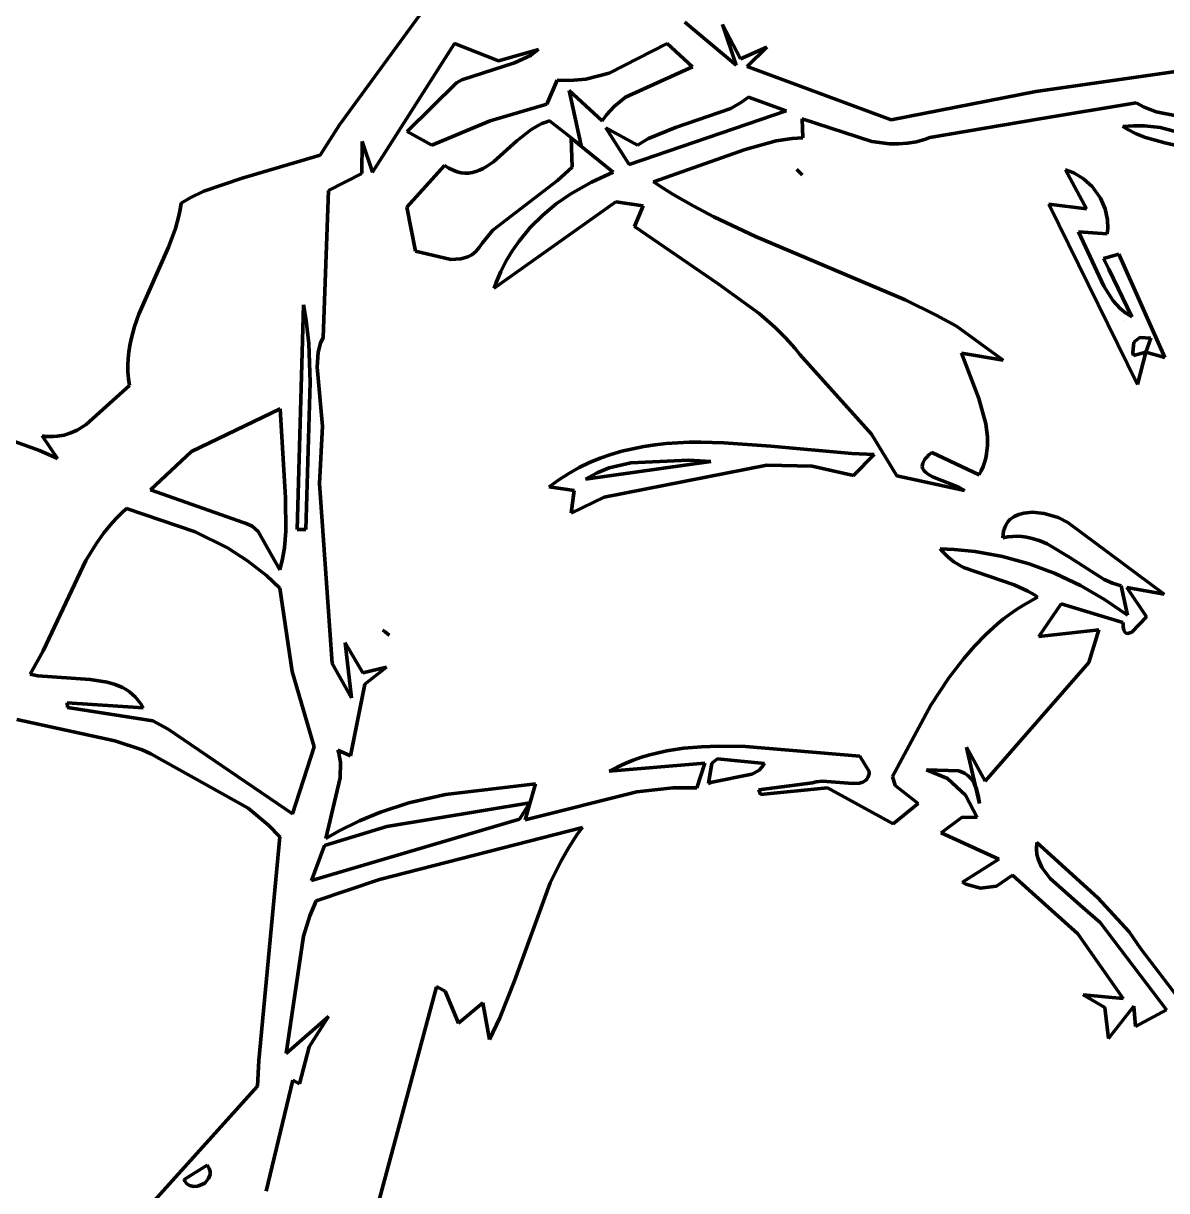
# Model space of a CAD drawing. Header units: millimetres. Extents: x 0 to 12.5, y 0 to 16.2.
# Drawn here: x 7.938 to 9.246, y 8.299 to 9.636 of the extents above; entities that cross this region are included whole.
import ezdxf

# ---------------------------------------------------------------- set-up
doc = ezdxf.new("R2010")
doc.units = ezdxf.units.MM
doc.layers.add('color#010101ff', color=7, linetype='CONTINUOUS', lineweight=100)
doc.layers.add('color#ffffffff', color=7, linetype='CONTINUOUS', lineweight=100)

msp = doc.modelspace()

# ---------------------------------------------------------------- linework, layer by layer
at = {"layer": 'color#010101ff'}
for p, q in [((8.2997, 9.5197), (8.4171, 9.681)), ((8.6949, 9.6372), (8.7537, 9.5882)), ((8.7537, 9.5882), (8.738, 9.6346)), ((8.738, 9.6346), (8.7585, 9.5953)), ((8.4312, 9.6128), (8.3375, 9.4654)), ((8.4816, 9.593), (8.4312, 9.6128)), ((8.6745, 9.6127), (8.6084, 9.5787)), ((8.7036, 9.586), (8.6745, 9.6127)), ((8.5274, 9.606), (8.4816, 9.593)), ((8.4999, 9.5905), (8.5188, 9.5995)), ((8.5188, 9.5995), (8.5274, 9.606)), ((8.7585, 9.5953), (8.7889, 9.6085)), ((8.7889, 9.6085), (8.7664, 9.5864)), ((8.4395, 9.5711), (8.4999, 9.5905)), ((8.6269, 9.5512), (8.7036, 9.586)), ((8.7664, 9.5864), (8.9311, 9.5254)), ((9.0966, 9.5577), (9.2996, 9.5869)), ((8.4334, 9.5676), (8.4395, 9.5711)), ((8.5817, 9.5719), (8.5631, 9.5703)), ((8.6084, 9.5787), (8.5817, 9.5719)), ((8.3769, 9.5119), (8.4334, 9.5676)), ((8.5488, 9.5709), (8.5369, 9.5432)), ((8.5631, 9.5703), (8.5488, 9.5709)), ((8.5762, 9.4962), (8.5625, 9.5589)), ((8.5625, 9.5589), (8.6001, 9.5241)), ((8.9311, 9.5254), (9.0966, 9.5577)), ((8.6139, 9.5406), (8.6269, 9.5512)), ((8.7599, 9.5457), (8.7475, 9.5385)), ((8.7678, 9.5515), (8.7599, 9.5457)), ((8.811, 9.5357), (8.7678, 9.5515)), ((9.2115, 9.5448), (9.1011, 9.5264)), ((9.2205, 9.54), (9.2115, 9.5448)), ((8.5369, 9.5432), (8.4719, 9.5244)), ((8.6001, 9.5241), (8.6053, 9.5312)), ((8.6053, 9.5312), (8.6139, 9.5406)), ((8.6311, 9.4743), (8.811, 9.5357)), ((8.7475, 9.5385), (8.6842, 9.5166)), ((9.2346, 9.5344), (9.2205, 9.54)), ((9.299, 9.522), (9.2346, 9.5344)), ((8.2773, 9.4848), (8.2997, 9.5197)), ((8.4719, 9.5244), (8.4054, 9.4963)), ((8.5186, 9.514), (8.5269, 9.5191)), ((8.5269, 9.5191), (8.5312, 9.5212)), ((8.5312, 9.5212), (8.5356, 9.5228)), ((8.5356, 9.5228), (8.5401, 9.5241)), ((8.5401, 9.5241), (8.5762, 9.4962)), ((8.9088, 9.5005), (8.8291, 9.5265)), ((8.8291, 9.5265), (8.83, 9.5049)), ((9.1011, 9.5264), (8.9753, 9.5051)), ((9.1962, 9.5177), (9.2086, 9.5187)), ((9.2011, 9.5147), (9.1962, 9.5177)), ((9.2086, 9.5187), (9.2209, 9.5186)), ((9.2209, 9.5186), (9.239, 9.5168)), ((8.4054, 9.4963), (8.3769, 9.5119)), ((8.5027, 9.5012), (8.5186, 9.514)), ((8.6129, 9.4653), (8.5646, 9.5046)), ((8.5646, 9.5046), (8.566, 9.4714)), ((8.6408, 9.4965), (8.6043, 9.5163)), ((8.6043, 9.5163), (8.6311, 9.4743)), ((8.6842, 9.5166), (8.6532, 9.504)), ((8.83, 9.5049), (8.8176, 9.5041)), ((8.9753, 9.5051), (8.9702, 9.5032)), ((9.2114, 9.5095), (9.2011, 9.5147)), ((9.2221, 9.5053), (9.2114, 9.5095)), ((9.2445, 9.4991), (9.2221, 9.5053)), ((9.239, 9.5168), (9.3158, 9.4964)), ((8.3254, 9.5007), (8.3252, 9.4638)), ((8.3375, 9.4654), (8.3254, 9.5007)), ((8.4757, 9.4775), (8.5027, 9.5012)), ((8.6532, 9.504), (8.6408, 9.4965)), ((8.764, 9.4915), (8.6591, 9.4544)), ((8.7994, 9.5013), (8.764, 9.4915)), ((8.8176, 9.5041), (8.7994, 9.5013)), ((8.9293, 9.4979), (8.9088, 9.5005)), ((8.9396, 9.4978), (8.9293, 9.4979)), ((8.9498, 9.4986), (8.9396, 9.4978)), ((8.9601, 9.5003), (8.9498, 9.4986)), ((8.9702, 9.5032), (8.9601, 9.5003)), ((9.3071, 9.4848), (9.2445, 9.4991)), ((8.188, 9.4587), (8.2773, 9.4848)), ((8.4679, 9.472), (8.4757, 9.4775)), ((8.3766, 9.4255), (8.4198, 9.4732)), ((8.4198, 9.4732), (8.4247, 9.47)), ((8.4247, 9.47), (8.4295, 9.4676)), ((8.4295, 9.4676), (8.4341, 9.4659)), ((8.4341, 9.4659), (8.4387, 9.4649)), ((8.4387, 9.4649), (8.4431, 9.4644)), ((8.4431, 9.4644), (8.4474, 9.4645)), ((8.4474, 9.4645), (8.4517, 9.4652)), ((8.4517, 9.4652), (8.4558, 9.4663)), ((8.4558, 9.4663), (8.4599, 9.4678)), ((8.4599, 9.4678), (8.4639, 9.4698)), ((8.4639, 9.4698), (8.4679, 9.472)), ((8.566, 9.4714), (8.549, 9.4558)), ((8.5879, 9.4542), (8.6129, 9.4653)), ((8.8231, 9.4685), (8.8292, 9.4623)), ((8.8292, 9.4623), (8.8231, 9.4685)), ((9.1308, 9.468), (9.1401, 9.4646)), ((9.1548, 9.4235), (9.1308, 9.468)), ((9.1401, 9.4646), (9.1514, 9.4579)), ((8.1441, 9.4439), (8.188, 9.4587)), ((8.3252, 9.4638), (8.2871, 9.4443)), ((8.549, 9.4558), (8.4752, 9.399)), ((8.5643, 9.4408), (8.5879, 9.4542)), ((8.6591, 9.4544), (8.6702, 9.4471)), ((9.1514, 9.4579), (9.1611, 9.4491)), ((8.1285, 9.4361), (8.1441, 9.4439)), ((8.2871, 9.4443), (8.281, 9.2763)), ((8.5477, 9.4292), (8.5643, 9.4408)), ((8.6702, 9.4471), (8.6815, 9.44)), ((8.6815, 9.44), (8.7045, 9.4268)), ((9.1611, 9.4491), (9.1707, 9.4356)), ((8.1173, 9.4226), (8.1184, 9.43)), ((8.1184, 9.43), (8.1285, 9.4361)), ((8.3866, 9.375), (8.3766, 9.4255)), ((8.6159, 9.4314), (8.4766, 9.3326)), ((8.5322, 9.4162), (8.5477, 9.4292)), ((8.6471, 9.4269), (8.6159, 9.4314)), ((8.6373, 9.4034), (8.6471, 9.4269)), ((8.7045, 9.4268), (8.7279, 9.4144)), ((9.2131, 9.2222), (9.1114, 9.4287)), ((9.1114, 9.4287), (9.1548, 9.4235)), ((9.1707, 9.4356), (9.176, 9.4235)), ((8.1118, 9.4009), (8.1158, 9.4153)), ((8.1158, 9.4153), (8.1173, 9.4226)), ((8.518, 9.4021), (8.5322, 9.4162)), ((8.7279, 9.4144), (8.7759, 9.3919)), ((9.176, 9.4235), (9.1788, 9.4108)), ((9.1788, 9.4108), (9.179, 9.4011)), ((8.104, 9.3797), (8.1118, 9.4009)), ((8.4752, 9.399), (8.4631, 9.3847)), ((8.5052, 9.3866), (8.518, 9.4021)), ((8.7329, 9.3377), (8.6373, 9.4034)), ((9.179, 9.4011), (9.1783, 9.3947)), ((8.4631, 9.3847), (8.4614, 9.3817)), ((8.4975, 9.3756), (8.5052, 9.3866)), ((8.7759, 9.3919), (8.9471, 9.3194)), ((9.1783, 9.3947), (9.1457, 9.3971)), ((9.1457, 9.3971), (9.1746, 9.3348)), ((8.0698, 9.303), (8.104, 9.3797)), ((8.4269, 9.3655), (8.3866, 9.375)), ((8.4512, 9.371), (8.4463, 9.3685)), ((8.4556, 9.3745), (8.4512, 9.371)), ((8.4596, 9.3791), (8.4556, 9.3745)), ((8.4614, 9.3817), (8.4596, 9.3791)), ((8.4905, 9.364), (8.4975, 9.3756)), ((9.1742, 9.3667), (9.1916, 9.3717)), ((9.1916, 9.3717), (9.2445, 9.2531)), ((8.4383, 9.3662), (8.4269, 9.3655)), ((8.4463, 9.3685), (8.4383, 9.3662)), ((8.4843, 9.3519), (8.4905, 9.364)), ((9.1801, 9.3544), (9.1742, 9.3667)), ((8.4789, 9.3392), (8.4843, 9.3519)), ((9.2067, 9.2998), (9.1801, 9.3544)), ((8.4766, 9.3326), (8.4789, 9.3392)), ((8.7798, 9.3038), (8.7329, 9.3377)), ((9.1746, 9.3348), (9.1853, 9.318)), ((8.9471, 9.3194), (8.9827, 9.3018)), ((9.1853, 9.318), (9.1933, 9.3093)), ((8.2582, 9.3135), (8.2512, 9.0563)), ((8.2613, 9.2958), (8.2582, 9.3135)), ((8.7984, 9.2876), (8.7798, 9.3038)), ((9.1933, 9.3093), (9.1996, 9.3042)), ((9.1996, 9.3042), (9.2067, 9.2998)), ((8.0648, 9.2887), (8.0698, 9.303)), ((8.2643, 9.2693), (8.2613, 9.2958)), ((8.9827, 9.3018), (9.006, 9.289)), ((9.1985, 9.2958), (9.1985, 9.2958)), ((8.0609, 9.2743), (8.0648, 9.2887)), ((8.8101, 9.2759), (8.7984, 9.2876)), ((9.006, 9.289), (9.0592, 9.2503)), ((8.0583, 9.2595), (8.0594, 9.2669)), ((8.0594, 9.2669), (8.0609, 9.2743)), ((8.2661, 9.225), (8.2643, 9.2693)), ((8.278, 9.2696), (8.2752, 9.2594)), ((8.281, 9.2763), (8.278, 9.2696)), ((8.8211, 9.2634), (8.8101, 9.2759)), ((9.2088, 9.2708), (9.2078, 9.2589)), ((9.2157, 9.2763), (9.2088, 9.2708)), ((9.2283, 9.2753), (9.2157, 9.2763)), ((9.2225, 9.2592), (9.2283, 9.2753)), ((8.0572, 9.2444), (8.0575, 9.252)), ((8.0575, 9.252), (8.0583, 9.2595)), ((8.2752, 9.2594), (8.2739, 9.2421)), ((8.8264, 9.2568), (8.8211, 9.2634)), ((8.9087, 9.1655), (8.8264, 9.2568)), ((9.0592, 9.2503), (9.0114, 9.2582)), ((9.0114, 9.2582), (9.0314, 9.2063)), ((9.2078, 9.2589), (9.2084, 9.2554)), ((9.2084, 9.2554), (9.2225, 9.2592)), ((9.2225, 9.2592), (9.2131, 9.2222)), ((9.2445, 9.2531), (9.2225, 9.2592)), ((8.0573, 9.2367), (8.0572, 9.2444)), ((8.2739, 9.2421), (8.2801, 9.1747)), ((8.0579, 9.229), (8.0573, 9.2367)), ((8.059, 9.221), (8.0579, 9.229)), ((8.2609, 9.0562), (8.2661, 9.225)), ((8.0096, 9.1765), (8.059, 9.221)), ((9.0314, 9.2063), (9.0396, 9.1771)), ((8.2315, 9.1946), (8.1302, 9.1457)), ((8.2377, 9.0925), (8.2315, 9.1946)), ((7.992, 9.1669), (7.9992, 9.1702)), ((7.9992, 9.1702), (8.0096, 9.1765)), ((8.2801, 9.1747), (8.2765, 9.109)), ((9.0396, 9.1771), (9.0414, 9.1624)), ((7.9276, 9.1569), (7.956, 9.1469)), ((7.9768, 9.1377), (7.9591, 9.1635)), ((7.9591, 9.1635), (7.9636, 9.1629)), ((7.9636, 9.1629), (7.968, 9.1626)), ((7.968, 9.1626), (7.9722, 9.1627)), ((7.9722, 9.1627), (7.9764, 9.163)), ((7.9764, 9.163), (7.9844, 9.1644)), ((7.9844, 9.1644), (7.992, 9.1669)), ((8.9374, 9.1178), (8.9087, 9.1655)), ((9.0414, 9.1624), (9.0414, 9.1526)), ((7.956, 9.1469), (7.9768, 9.1377)), ((8.1302, 9.1457), (8.0833, 9.1019)), ((8.6102, 9.1422), (8.6227, 9.1458)), ((8.6227, 9.1458), (8.6352, 9.1488)), ((8.6352, 9.1488), (8.6479, 9.1513)), ((8.6479, 9.1513), (8.6608, 9.1532)), ((8.6608, 9.1532), (8.6737, 9.1546)), ((8.6737, 9.1546), (8.6868, 9.1556)), ((8.6868, 9.1556), (8.6999, 9.1562)), ((8.6999, 9.1562), (8.7131, 9.1563)), ((8.7131, 9.1563), (8.7397, 9.1557)), ((8.7397, 9.1557), (8.7932, 9.1519)), ((8.7932, 9.1519), (8.886, 9.1434)), ((8.886, 9.1434), (8.9118, 9.1422)), ((8.9775, 9.1445), (8.9743, 9.1418)), ((9.0317, 9.1187), (8.9775, 9.1445)), ((9.0414, 9.1526), (9.0403, 9.1428)), ((8.5739, 9.1271), (8.5859, 9.1329)), ((8.581, 9.114), (8.7247, 9.1341)), ((8.5859, 9.1329), (8.598, 9.1379)), ((8.598, 9.1379), (8.6102, 9.1422)), ((8.6329, 9.1328), (8.6084, 9.1268)), ((8.6996, 9.1356), (8.6329, 9.1328)), ((8.7247, 9.1341), (8.6996, 9.1356)), ((8.9118, 9.1422), (8.8881, 9.1183)), ((8.9668, 9.1303), (8.9667, 9.1284)), ((8.9673, 9.1323), (8.9668, 9.1303)), ((8.9683, 9.1345), (8.9673, 9.1323)), ((8.9698, 9.1367), (8.9683, 9.1345)), ((8.9718, 9.1392), (8.9698, 9.1367)), ((8.9743, 9.1418), (8.9718, 9.1392)), ((9.0379, 9.1331), (9.0362, 9.1283)), ((9.0393, 9.138), (9.0379, 9.1331)), ((9.0403, 9.1428), (9.0393, 9.138)), ((8.5507, 9.1133), (8.5622, 9.1206)), ((8.5622, 9.1206), (8.5739, 9.1271)), ((8.5944, 9.1212), (8.581, 9.114)), ((8.6084, 9.1268), (8.5944, 9.1212)), ((8.7887, 9.1298), (8.6025, 9.0932)), ((8.8407, 9.1288), (8.7887, 9.1298)), ((8.8881, 9.1183), (8.8407, 9.1288)), ((9.0152, 9.1009), (8.9374, 9.1178)), ((8.9667, 9.1284), (8.9671, 9.1266)), ((8.9671, 9.1266), (8.9678, 9.1249)), ((8.9678, 9.1249), (8.9688, 9.1234)), ((8.9688, 9.1234), (8.9702, 9.1219)), ((8.9702, 9.1219), (8.9737, 9.1191)), ((8.9737, 9.1191), (8.9782, 9.1167)), ((8.9782, 9.1167), (9.0085, 9.1047)), ((9.0341, 9.1235), (9.0317, 9.1187)), ((9.0362, 9.1283), (9.0341, 9.1235)), ((8.2765, 9.109), (8.291, 8.9028)), ((8.5394, 9.1051), (8.5507, 9.1133)), ((8.5682, 9.101), (8.5394, 9.1051)), ((9.0085, 9.1047), (9.0152, 9.1009)), ((8.0833, 9.1019), (8.1904, 9.0638)), ((8.2383, 9.0544), (8.2377, 9.0925)), ((8.5649, 9.075), (8.5682, 9.101)), ((8.6025, 9.0932), (8.5649, 9.075)), ((8.0557, 9.0803), (8.05, 9.0751)), ((8.1342, 9.0538), (8.0557, 9.0803)), ((8.0393, 9.064), (8.0297, 9.0523)), ((8.0445, 9.0696), (8.0393, 9.064)), ((8.05, 9.0751), (8.0445, 9.0696)), ((8.1904, 9.0638), (8.1929, 9.0631)), ((8.1929, 9.0631), (8.1995, 9.06)), ((9.0619, 9.0605), (9.0634, 9.0631)), ((9.0634, 9.0631), (9.0651, 9.0655)), ((9.0651, 9.0655), (9.0671, 9.0676)), ((9.0671, 9.0676), (9.0693, 9.0694)), ((9.0693, 9.0694), (9.0718, 9.071)), ((9.0718, 9.071), (9.0771, 9.0735)), ((9.0771, 9.0735), (9.083, 9.0751)), ((9.083, 9.0751), (9.0927, 9.076)), ((9.0927, 9.076), (9.1062, 9.0747)), ((9.1062, 9.0747), (9.1223, 9.0699)), ((9.1223, 9.0699), (9.1332, 9.0643)), ((9.1332, 9.0643), (9.2434, 8.9824)), ((8.0297, 9.0523), (8.021, 9.04)), ((8.1712, 9.0353), (8.1342, 9.0538)), ((8.1995, 9.06), (8.2066, 9.0541)), ((8.2066, 9.0541), (8.2311, 9.01)), ((8.2365, 9.0354), (8.2383, 9.0544)), ((8.2512, 9.0563), (8.2609, 9.0562)), ((9.0589, 9.0469), (9.0591, 9.0508)), ((9.0591, 9.0508), (9.0597, 9.0543)), ((9.0597, 9.0543), (9.0607, 9.0575)), ((9.0607, 9.0575), (9.0619, 9.0605)), ((8.021, 9.04), (8.0092, 9.0207)), ((9.0646, 9.0479), (9.0589, 9.0469)), ((9.0702, 9.0484), (9.0646, 9.0479)), ((9.0756, 9.0485), (9.0702, 9.0484)), ((9.0808, 9.0482), (9.0756, 9.0485)), ((9.0859, 9.0475), (9.0808, 9.0482)), ((9.0908, 9.0465), (9.0859, 9.0475)), ((9.1004, 9.0437), (9.0908, 9.0465)), ((9.1096, 9.0398), (9.1004, 9.0437)), ((9.1356, 9.0241), (9.1096, 9.0398)), ((8.1944, 9.0205), (8.1712, 9.0353)), ((8.2343, 9.0227), (8.2365, 9.0354)), ((8.9901, 9.0307), (8.9873, 9.0342)), ((8.9873, 9.0342), (9.0033, 9.0335)), ((8.9962, 9.0245), (8.9901, 9.0307)), ((9.0029, 9.0193), (8.9962, 9.0245)), ((9.0033, 9.0335), (9.0271, 9.0311)), ((9.0271, 9.0311), (9.0584, 9.0253)), ((9.0584, 9.0253), (9.0891, 9.0168)), ((9.1749, 8.9991), (9.1356, 9.0241)), ((8.0092, 9.0207), (7.9602, 8.9173)), ((8.2161, 9.0035), (8.1944, 9.0205)), ((8.2311, 9.01), (8.2343, 9.0227)), ((9.0138, 9.0129), (9.0029, 9.0193)), ((9.0717, 8.993), (9.0138, 9.0129)), ((9.0891, 9.0168), (9.1189, 9.0058)), ((8.2312, 8.9891), (8.2161, 9.0035)), ((9.1189, 9.0058), (9.1477, 8.9922)), ((9.1844, 8.995), (9.1749, 8.9991)), ((8.2454, 8.8938), (8.2312, 8.9891)), ((9.0876, 8.9858), (9.0717, 8.993)), ((9.0951, 8.9813), (9.0876, 8.9858)), ((9.1477, 8.9922), (9.1754, 8.9762)), ((9.1944, 8.9917), (9.1844, 8.995)), ((9.2017, 8.958), (9.1944, 8.9917)), ((9.2434, 8.9824), (9.2007, 8.9899)), ((9.2007, 8.9899), (9.2233, 8.9563)), ((9.0747, 8.9647), (9.0824, 8.9697)), ((9.0824, 8.9697), (9.0904, 8.9744)), ((9.0904, 8.9744), (9.0987, 8.9788)), ((9.0987, 8.9788), (9.0951, 8.9813)), ((9.1256, 8.9713), (9.1002, 8.9337)), ((9.1964, 8.9496), (9.1256, 8.9713)), ((9.1754, 8.9762), (9.2017, 8.958)), ((9.0598, 8.9539), (9.0671, 8.9594)), ((9.0671, 8.9594), (9.0747, 8.9647)), ((9.2233, 8.9563), (9.2064, 8.9389)), ((9.0391, 8.9357), (9.0527, 8.9481)), ((9.0527, 8.9481), (9.0598, 8.9539)), ((9.1965, 8.947), (9.1964, 8.9496)), ((9.1967, 8.9447), (9.1965, 8.947)), ((9.1971, 8.9428), (9.1967, 8.9447)), ((9.1975, 8.9412), (9.1971, 8.9428)), ((8.3493, 8.9411), (8.3564, 8.9354)), ((8.352, 8.939), (8.3493, 8.9411)), ((8.3564, 8.9354), (8.352, 8.939)), ((9.0263, 8.9225), (9.0391, 8.9357)), ((9.1002, 8.9337), (9.1688, 8.9413)), ((9.1688, 8.9413), (9.1573, 8.9038)), ((9.1987, 8.9388), (9.1975, 8.9412)), ((9.2002, 8.9375), (9.1987, 8.9388)), ((9.2021, 8.9372), (9.2002, 8.9375)), ((9.2064, 8.9389), (9.2021, 8.9372)), ((7.9602, 8.9173), (7.9453, 8.8908)), ((8.3132, 8.8636), (8.3062, 8.9266)), ((8.3062, 8.9266), (8.3263, 8.892)), ((9.0141, 8.9085), (9.0263, 8.9225)), ((8.291, 8.9028), (8.3132, 8.8636)), ((8.9972, 8.8863), (9.0141, 8.9085)), ((9.1573, 8.9038), (9.0387, 8.7682)), ((7.9453, 8.8908), (7.9543, 8.8889)), ((8.2707, 8.8074), (8.2454, 8.8938)), ((8.3263, 8.892), (8.3535, 8.8988)), ((8.3535, 8.8988), (8.3287, 8.879)), ((7.9543, 8.8889), (8.0143, 8.8846)), ((8.0143, 8.8846), (8.0337, 8.8815)), ((8.0337, 8.8815), (8.0428, 8.8788)), ((8.0428, 8.8788), (8.0513, 8.8752)), ((8.3287, 8.879), (8.312, 8.7971)), ((8.9766, 8.855), (8.9972, 8.8863)), ((8.0513, 8.8752), (8.0553, 8.8729)), ((8.0553, 8.8729), (8.0591, 8.8704)), ((8.0591, 8.8704), (8.0627, 8.8675)), ((8.0627, 8.8675), (8.0661, 8.8643)), ((8.0661, 8.8643), (8.0692, 8.8606)), ((8.0748, 8.8522), (7.988, 8.8578)), ((7.988, 8.8578), (7.9881, 8.8525)), ((7.9881, 8.8525), (8.0857, 8.837)), ((8.0692, 8.8606), (8.0721, 8.8566)), ((8.0721, 8.8566), (8.0748, 8.8522)), ((8.9327, 8.7734), (8.9766, 8.855)), ((8.0423, 8.8144), (7.9301, 8.8388)), ((8.0857, 8.837), (8.1033, 8.8276)), ((8.1033, 8.8276), (8.2457, 8.7307)), ((8.0735, 8.8041), (8.0423, 8.8144)), ((8.0836, 8.7995), (8.0735, 8.8041)), ((8.1951, 8.7373), (8.0836, 8.7995)), ((8.2457, 8.7307), (8.2707, 8.8074)), ((8.312, 8.7971), (8.2978, 8.8035)), ((8.2978, 8.8035), (8.2989, 8.8)), ((8.2989, 8.8), (8.3007, 8.7894)), ((8.6453, 8.7954), (8.6549, 8.7982)), ((8.6549, 8.7982), (8.6645, 8.8007)), ((8.6645, 8.8007), (8.6742, 8.8027)), ((8.6742, 8.8027), (8.684, 8.8044)), ((8.684, 8.8044), (8.6939, 8.8058)), ((8.6939, 8.8058), (8.7138, 8.8076)), ((8.7138, 8.8076), (8.7339, 8.8083)), ((8.7339, 8.8083), (8.7643, 8.8077)), ((8.7643, 8.8077), (8.8952, 8.7967)), ((8.8952, 8.7967), (8.9058, 8.7791)), ((9.0387, 8.7682), (9.0174, 8.8072)), ((9.0174, 8.8072), (9.0186, 8.8017)), ((9.0186, 8.8017), (9.0321, 8.7427)), ((8.3007, 8.7894), (8.3002, 8.772)), ((8.7179, 8.7886), (8.6082, 8.7796)), ((8.6082, 8.7796), (8.6173, 8.7843)), ((8.6173, 8.7843), (8.6265, 8.7884)), ((8.6265, 8.7884), (8.6359, 8.7921)), ((8.6359, 8.7921), (8.6453, 8.7954)), ((8.7088, 8.7606), (8.7179, 8.7886)), ((8.7258, 8.7888), (8.7221, 8.7654)), ((8.7324, 8.7936), (8.7258, 8.7888)), ((8.7859, 8.7885), (8.7324, 8.7936)), ((8.7795, 8.7804), (8.7839, 8.7848)), ((8.7839, 8.7848), (8.7859, 8.7885)), ((8.3002, 8.772), (8.284, 8.7025)), ((8.7262, 8.7669), (8.7715, 8.7762)), ((8.7715, 8.7762), (8.7795, 8.7804)), ((8.9021, 8.7691), (8.9006, 8.768)), ((8.9034, 8.7705), (8.9021, 8.7691)), ((8.9045, 8.7722), (8.9034, 8.7705)), ((8.9052, 8.7742), (8.9045, 8.7722)), ((8.9057, 8.7765), (8.9052, 8.7742)), ((8.9058, 8.7791), (8.9057, 8.7765)), ((8.9357, 8.7631), (8.9327, 8.7734)), ((9.0085, 8.7798), (8.9716, 8.7812)), ((8.9716, 8.7812), (8.9954, 8.771)), ((8.9954, 8.771), (9.0162, 8.7521)), ((9.0152, 8.7771), (9.0085, 8.7798)), ((9.0193, 8.7743), (9.0152, 8.7771)), ((9.0229, 8.7705), (9.0193, 8.7743)), ((9.0245, 8.7682), (9.0229, 8.7705)), ((8.421, 8.7528), (8.524, 8.7651)), ((8.524, 8.7651), (8.512, 8.7239)), ((8.512, 8.7239), (8.6399, 8.7557)), ((8.6399, 8.7557), (8.6811, 8.7605)), ((8.6811, 8.7605), (8.7088, 8.7606)), ((8.7221, 8.7654), (8.7262, 8.7669)), ((8.8411, 8.766), (8.7797, 8.758)), ((8.7797, 8.758), (8.7815, 8.7528)), ((8.7815, 8.7528), (8.8583, 8.7603)), ((8.8452, 8.7673), (8.8411, 8.766)), ((8.8526, 8.768), (8.8452, 8.7673)), ((8.8873, 8.7653), (8.8526, 8.768)), ((8.8583, 8.7603), (8.9334, 8.7192)), ((8.8947, 8.7659), (8.8873, 8.7653)), ((8.8988, 8.7671), (8.8947, 8.7659)), ((8.9006, 8.768), (8.8988, 8.7671)), ((8.9619, 8.7426), (8.9357, 8.7631)), ((9.026, 8.7656), (9.0245, 8.7682)), ((9.0274, 8.7627), (9.026, 8.7656)), ((9.0286, 8.7594), (9.0274, 8.7627)), ((9.0297, 8.7558), (9.0286, 8.7594)), ((9.0307, 8.7518), (9.0297, 8.7558)), ((8.3465, 8.7326), (8.3791, 8.7431)), ((8.5173, 8.7432), (8.3538, 8.7163)), ((8.3791, 8.7431), (8.421, 8.7528)), ((8.5057, 8.7246), (8.5173, 8.7432)), ((8.9334, 8.7192), (8.9619, 8.7426)), ((9.0162, 8.7521), (9.0296, 8.7266)), ((9.0314, 8.7475), (9.0307, 8.7518)), ((9.0321, 8.7427), (9.0314, 8.7475)), ((8.2184, 8.7178), (8.1951, 8.7373)), ((8.3225, 8.7228), (8.3465, 8.7326)), ((8.2312, 8.7045), (8.2184, 8.7178)), ((8.2676, 8.6544), (8.5057, 8.7246)), ((8.3538, 8.7163), (8.2825, 8.6943)), ((8.2992, 8.7113), (8.3225, 8.7228)), ((9.0122, 8.7267), (8.9883, 8.7089)), ((9.0296, 8.7266), (9.0122, 8.7267)), ((8.2072, 8.4484), (8.2312, 8.7045)), ((8.284, 8.7025), (8.2992, 8.7113)), ((8.5778, 8.7151), (8.3453, 8.6553)), ((8.562, 8.6922), (8.5722, 8.7076)), ((8.5722, 8.7076), (8.5778, 8.7151)), ((8.9883, 8.7089), (9.0544, 8.6789)), ((8.2825, 8.6943), (8.2676, 8.6544)), ((8.5529, 8.6762), (8.562, 8.6922)), ((9.0973, 8.6907), (9.0977, 8.6977)), ((9.098, 8.6841), (9.0973, 8.6907)), ((9.0977, 8.6977), (9.1677, 8.6345)), ((8.5408, 8.6516), (8.5529, 8.6762)), ((9.0544, 8.6789), (9.0127, 8.6525)), ((9.0996, 8.6779), (9.098, 8.6841)), ((9.1035, 8.6694), (9.0996, 8.6779)), ((9.1132, 8.6566), (9.1035, 8.6694)), ((8.3453, 8.6553), (8.2729, 8.631)), ((8.4999, 8.5395), (8.5408, 8.6516)), ((9.0127, 8.6525), (9.0167, 8.6502)), ((9.0167, 8.6502), (9.0333, 8.6454)), ((9.0518, 8.648), (9.0698, 8.6603)), ((9.0698, 8.6603), (9.1447, 8.5934)), ((9.1504, 8.6234), (9.1132, 8.6566)), ((9.0333, 8.6454), (9.0518, 8.648)), ((8.2729, 8.631), (8.2656, 8.6139)), ((9.1703, 8.6062), (9.1504, 8.6234)), ((9.1677, 8.6345), (9.2035, 8.5957)), ((8.2656, 8.6139), (8.2582, 8.5906)), ((9.2464, 8.5064), (9.1703, 8.6062)), ((9.2035, 8.5957), (9.2168, 8.5761)), ((8.2582, 8.5906), (8.2385, 8.4564)), ((9.1447, 8.5934), (9.1965, 8.5191)), ((9.2168, 8.5761), (9.2873, 8.4834)), ((8.3389, 8.2656), (8.4107, 8.5325)), ((8.4107, 8.5325), (8.4127, 8.5319)), ((8.4127, 8.5319), (8.4207, 8.5276)), ((8.4832, 8.4969), (8.4999, 8.5395)), ((8.4207, 8.5276), (8.4358, 8.4908)), ((9.1965, 8.5191), (9.151, 8.5235)), ((9.151, 8.5235), (9.1757, 8.5088)), ((8.4358, 8.4908), (8.4637, 8.5142)), ((8.4637, 8.5142), (8.4714, 8.4721)), ((9.1757, 8.5088), (9.1799, 8.4736)), ((9.1799, 8.4736), (9.2087, 8.5104)), ((9.2087, 8.5104), (9.2109, 8.4873)), ((9.2109, 8.4873), (9.2464, 8.5064)), ((8.2385, 8.4564), (8.2868, 8.4986)), ((8.2868, 8.4986), (8.265, 8.4638)), ((8.4714, 8.4721), (8.4832, 8.4969)), ((8.265, 8.4638), (8.2539, 8.4215)), ((8.2056, 8.4188), (8.2072, 8.4484)), ((8.2463, 8.4258), (8.2156, 8.2987)), ((8.2539, 8.4215), (8.2463, 8.4258)), ((8.0873, 8.2876), (8.2056, 8.4188)), ((8.1482, 8.3282), (8.1216, 8.3118)), ((8.1504, 8.3247), (8.1482, 8.3282)), ((8.1498, 8.3131), (8.1514, 8.3178)), ((8.1514, 8.3212), (8.1504, 8.3247)), ((8.1514, 8.3178), (8.1514, 8.3212)), ((8.1216, 8.3118), (8.1225, 8.31)), ((8.1225, 8.31), (8.1249, 8.3071)), ((8.1249, 8.3071), (8.1277, 8.3051)), ((8.1277, 8.3051), (8.1325, 8.3038)), ((8.1325, 8.3038), (8.1375, 8.3042)), ((8.1375, 8.3042), (8.1453, 8.3079)), ((8.1453, 8.3079), (8.1498, 8.3131))]:
    msp.add_line(p, q, dxfattribs=at)
at = {"layer": 'color#ffffffff'}
for p, q in [((8.4171, 9.681), (8.2997, 9.5197)), ((8.7537, 9.5882), (8.6949, 9.6372)), ((8.7585, 9.5953), (8.738, 9.6346)), ((8.738, 9.6346), (8.7537, 9.5882)), ((8.3375, 9.4654), (8.4312, 9.6128)), ((8.4312, 9.6128), (8.4816, 9.593)), ((8.6084, 9.5787), (8.6745, 9.6127)), ((8.6745, 9.6127), (8.7036, 9.586)), ((8.4816, 9.593), (8.5274, 9.606)), ((8.5188, 9.5995), (8.4999, 9.5905)), ((8.5274, 9.606), (8.5188, 9.5995)), ((8.7889, 9.6085), (8.7585, 9.5953)), ((8.7664, 9.5864), (8.7889, 9.6085)), ((8.4999, 9.5905), (8.4395, 9.5711)), ((8.7036, 9.586), (8.6269, 9.5512)), ((8.9311, 9.5254), (8.7664, 9.5864)), ((9.2996, 9.5869), (9.0966, 9.5577)), ((8.4395, 9.5711), (8.4334, 9.5676)), ((8.5631, 9.5703), (8.5817, 9.5719)), ((8.5817, 9.5719), (8.6084, 9.5787)), ((8.4334, 9.5676), (8.3769, 9.5119)), ((8.5369, 9.5432), (8.5488, 9.5709)), ((8.5488, 9.5709), (8.5631, 9.5703)), ((8.6001, 9.5241), (8.5625, 9.5589)), ((8.5625, 9.5589), (8.5762, 9.4962)), ((9.0966, 9.5577), (8.9311, 9.5254)), ((8.6269, 9.5512), (8.6139, 9.5406)), ((8.7475, 9.5385), (8.7599, 9.5457)), ((8.7599, 9.5457), (8.7678, 9.5515)), ((8.7678, 9.5515), (8.811, 9.5357)), ((9.1011, 9.5264), (9.2115, 9.5448)), ((9.2115, 9.5448), (9.2205, 9.54)), ((8.4719, 9.5244), (8.5369, 9.5432)), ((8.6053, 9.5312), (8.6001, 9.5241)), ((8.6139, 9.5406), (8.6053, 9.5312)), ((8.811, 9.5357), (8.6311, 9.4743)), ((8.6842, 9.5166), (8.7475, 9.5385)), ((9.2205, 9.54), (9.2346, 9.5344)), ((9.2346, 9.5344), (9.299, 9.522)), ((8.2997, 9.5197), (8.2773, 9.4848)), ((8.4054, 9.4963), (8.4719, 9.5244)), ((8.5269, 9.5191), (8.5186, 9.514)), ((8.5312, 9.5212), (8.5269, 9.5191)), ((8.5356, 9.5228), (8.5312, 9.5212)), ((8.5401, 9.5241), (8.5356, 9.5228)), ((8.5762, 9.4962), (8.5401, 9.5241)), ((8.83, 9.5049), (8.8291, 9.5265)), ((8.8291, 9.5265), (8.9088, 9.5005)), ((8.9753, 9.5051), (9.1011, 9.5264)), ((9.2086, 9.5187), (9.1962, 9.5177)), ((9.1962, 9.5177), (9.2011, 9.5147)), ((9.2209, 9.5186), (9.2086, 9.5187)), ((9.239, 9.5168), (9.2209, 9.5186)), ((8.3769, 9.5119), (8.4054, 9.4963)), ((8.5186, 9.514), (8.5027, 9.5012)), ((8.566, 9.4714), (8.5646, 9.5046)), ((8.5646, 9.5046), (8.6129, 9.4653)), ((8.6311, 9.4743), (8.6043, 9.5163)), ((8.6043, 9.5163), (8.6408, 9.4965)), ((8.6532, 9.504), (8.6842, 9.5166)), ((8.8176, 9.5041), (8.83, 9.5049)), ((8.9702, 9.5032), (8.9753, 9.5051)), ((9.2011, 9.5147), (9.2114, 9.5095)), ((9.2114, 9.5095), (9.2221, 9.5053)), ((9.2221, 9.5053), (9.2445, 9.4991)), ((9.3158, 9.4964), (9.239, 9.5168)), ((8.3252, 9.4638), (8.3254, 9.5007)), ((8.3254, 9.5007), (8.3375, 9.4654)), ((8.5027, 9.5012), (8.4757, 9.4775)), ((8.6408, 9.4965), (8.6532, 9.504)), ((8.6591, 9.4544), (8.764, 9.4915)), ((8.764, 9.4915), (8.7994, 9.5013)), ((8.7994, 9.5013), (8.8176, 9.5041)), ((8.9088, 9.5005), (8.9293, 9.4979)), ((8.9293, 9.4979), (8.9396, 9.4978)), ((8.9396, 9.4978), (8.9498, 9.4986)), ((8.9498, 9.4986), (8.9601, 9.5003)), ((8.9601, 9.5003), (8.9702, 9.5032)), ((9.2445, 9.4991), (9.3071, 9.4848)), ((8.2773, 9.4848), (8.188, 9.4587)), ((8.4757, 9.4775), (8.4679, 9.472)), ((8.4198, 9.4732), (8.3766, 9.4255)), ((8.4247, 9.47), (8.4198, 9.4732)), ((8.4295, 9.4676), (8.4247, 9.47)), ((8.4341, 9.4659), (8.4295, 9.4676)), ((8.4387, 9.4649), (8.4341, 9.4659)), ((8.4431, 9.4644), (8.4387, 9.4649)), ((8.4474, 9.4645), (8.4431, 9.4644)), ((8.4517, 9.4652), (8.4474, 9.4645)), ((8.4558, 9.4663), (8.4517, 9.4652)), ((8.4599, 9.4678), (8.4558, 9.4663)), ((8.4639, 9.4698), (8.4599, 9.4678)), ((8.4679, 9.472), (8.4639, 9.4698)), ((8.549, 9.4558), (8.566, 9.4714)), ((8.6129, 9.4653), (8.5879, 9.4542)), ((8.8231, 9.4685), (8.8292, 9.4623)), ((8.8292, 9.4623), (8.8231, 9.4685)), ((9.1308, 9.468), (9.1548, 9.4235)), ((9.1401, 9.4646), (9.1308, 9.468)), ((9.1514, 9.4579), (9.1401, 9.4646)), ((8.188, 9.4587), (8.1441, 9.4439)), ((8.2871, 9.4443), (8.3252, 9.4638)), ((8.4752, 9.399), (8.549, 9.4558)), ((8.5879, 9.4542), (8.5643, 9.4408)), ((8.6702, 9.4471), (8.6591, 9.4544)), ((9.1611, 9.4491), (9.1514, 9.4579)), ((8.1441, 9.4439), (8.1285, 9.4361)), ((8.281, 9.2763), (8.2871, 9.4443)), ((8.5643, 9.4408), (8.5477, 9.4292)), ((8.6815, 9.44), (8.6702, 9.4471)), ((8.7045, 9.4268), (8.6815, 9.44)), ((9.1707, 9.4356), (9.1611, 9.4491)), ((8.1184, 9.43), (8.1173, 9.4226)), ((8.1285, 9.4361), (8.1184, 9.43)), ((8.3766, 9.4255), (8.3866, 9.375)), ((8.4766, 9.3326), (8.6159, 9.4314)), ((8.5477, 9.4292), (8.5322, 9.4162)), ((8.6159, 9.4314), (8.6471, 9.4269)), ((8.6471, 9.4269), (8.6373, 9.4034)), ((8.7279, 9.4144), (8.7045, 9.4268)), ((9.1548, 9.4235), (9.1114, 9.4287)), ((9.1114, 9.4287), (9.2131, 9.2222)), ((9.176, 9.4235), (9.1707, 9.4356)), ((8.1158, 9.4153), (8.1118, 9.4009)), ((8.1173, 9.4226), (8.1158, 9.4153)), ((8.5322, 9.4162), (8.518, 9.4021)), ((8.7759, 9.3919), (8.7279, 9.4144)), ((9.1788, 9.4108), (9.176, 9.4235)), ((9.179, 9.4011), (9.1788, 9.4108)), ((8.1118, 9.4009), (8.104, 9.3797)), ((8.4631, 9.3847), (8.4752, 9.399)), ((8.518, 9.4021), (8.5052, 9.3866)), ((8.6373, 9.4034), (8.7329, 9.3377)), ((9.1783, 9.3947), (9.179, 9.4011)), ((8.4614, 9.3817), (8.4631, 9.3847)), ((8.5052, 9.3866), (8.4975, 9.3756)), ((8.9471, 9.3194), (8.7759, 9.3919)), ((9.1746, 9.3348), (9.1457, 9.3971)), ((9.1457, 9.3971), (9.1783, 9.3947)), ((8.104, 9.3797), (8.0698, 9.303)), ((8.3866, 9.375), (8.4269, 9.3655)), ((8.4463, 9.3685), (8.4512, 9.371)), ((8.4512, 9.371), (8.4556, 9.3745)), ((8.4556, 9.3745), (8.4596, 9.3791)), ((8.4596, 9.3791), (8.4614, 9.3817)), ((8.4975, 9.3756), (8.4905, 9.364)), ((9.1916, 9.3717), (9.1742, 9.3667)), ((9.2445, 9.2531), (9.1916, 9.3717)), ((8.4269, 9.3655), (8.4383, 9.3662)), ((8.4383, 9.3662), (8.4463, 9.3685)), ((8.4905, 9.364), (8.4843, 9.3519)), ((9.1742, 9.3667), (9.1801, 9.3544)), ((8.4843, 9.3519), (8.4789, 9.3392)), ((9.1801, 9.3544), (9.2067, 9.2998)), ((8.4789, 9.3392), (8.4766, 9.3326)), ((8.7329, 9.3377), (8.7798, 9.3038)), ((9.1853, 9.318), (9.1746, 9.3348)), ((8.9827, 9.3018), (8.9471, 9.3194)), ((9.1933, 9.3093), (9.1853, 9.318)), ((8.2512, 9.0563), (8.2582, 9.3135)), ((8.2582, 9.3135), (8.2613, 9.2958)), ((8.7798, 9.3038), (8.7984, 9.2876)), ((9.1996, 9.3042), (9.1933, 9.3093)), ((9.2067, 9.2998), (9.1996, 9.3042)), ((8.0698, 9.303), (8.0648, 9.2887)), ((8.2613, 9.2958), (8.2643, 9.2693)), ((9.006, 9.289), (8.9827, 9.3018)), ((9.1985, 9.2958), (9.1985, 9.2958)), ((8.0648, 9.2887), (8.0609, 9.2743)), ((8.7984, 9.2876), (8.8101, 9.2759)), ((9.0592, 9.2503), (9.006, 9.289)), ((8.0594, 9.2669), (8.0583, 9.2595)), ((8.0609, 9.2743), (8.0594, 9.2669)), ((8.2643, 9.2693), (8.2661, 9.225)), ((8.2752, 9.2594), (8.278, 9.2696)), ((8.278, 9.2696), (8.281, 9.2763)), ((8.8101, 9.2759), (8.8211, 9.2634)), ((9.2078, 9.2589), (9.2088, 9.2708)), ((9.2088, 9.2708), (9.2157, 9.2763)), ((9.2157, 9.2763), (9.2283, 9.2753)), ((9.2283, 9.2753), (9.2225, 9.2592)), ((8.0575, 9.252), (8.0572, 9.2444)), ((8.0583, 9.2595), (8.0575, 9.252)), ((8.2739, 9.2421), (8.2752, 9.2594)), ((8.8211, 9.2634), (8.8264, 9.2568)), ((8.8264, 9.2568), (8.9087, 9.1655)), ((9.0314, 9.2063), (9.0114, 9.2582)), ((9.0114, 9.2582), (9.0592, 9.2503)), ((9.2084, 9.2554), (9.2078, 9.2589)), ((9.2225, 9.2592), (9.2084, 9.2554)), ((9.2131, 9.2222), (9.2225, 9.2592)), ((9.2225, 9.2592), (9.2445, 9.2531)), ((8.0572, 9.2444), (8.0573, 9.2367)), ((8.2801, 9.1747), (8.2739, 9.2421)), ((8.0573, 9.2367), (8.0579, 9.229)), ((8.0579, 9.229), (8.059, 9.221)), ((8.2661, 9.225), (8.2609, 9.0562)), ((8.059, 9.221), (8.0096, 9.1765)), ((9.0396, 9.1771), (9.0314, 9.2063)), ((8.1302, 9.1457), (8.2315, 9.1946)), ((8.2315, 9.1946), (8.2377, 9.0925)), ((7.9992, 9.1702), (7.992, 9.1669)), ((8.0096, 9.1765), (7.9992, 9.1702)), ((8.2765, 9.109), (8.2801, 9.1747)), ((9.0414, 9.1624), (9.0396, 9.1771)), ((7.956, 9.1469), (7.9276, 9.1569)), ((7.9636, 9.1629), (7.9591, 9.1635)), ((7.9591, 9.1635), (7.9768, 9.1377)), ((7.968, 9.1626), (7.9636, 9.1629)), ((7.9722, 9.1627), (7.968, 9.1626)), ((7.9764, 9.163), (7.9722, 9.1627)), ((7.9844, 9.1644), (7.9764, 9.163)), ((7.992, 9.1669), (7.9844, 9.1644)), ((8.9087, 9.1655), (8.9374, 9.1178)), ((9.0414, 9.1526), (9.0414, 9.1624)), ((7.9768, 9.1377), (7.956, 9.1469)), ((8.0833, 9.1019), (8.1302, 9.1457)), ((8.6227, 9.1458), (8.6102, 9.1422)), ((8.6352, 9.1488), (8.6227, 9.1458)), ((8.6479, 9.1513), (8.6352, 9.1488)), ((8.6608, 9.1532), (8.6479, 9.1513)), ((8.6737, 9.1546), (8.6608, 9.1532)), ((8.6868, 9.1556), (8.6737, 9.1546)), ((8.6999, 9.1562), (8.6868, 9.1556)), ((8.7131, 9.1563), (8.6999, 9.1562)), ((8.7397, 9.1557), (8.7131, 9.1563)), ((8.7932, 9.1519), (8.7397, 9.1557)), ((8.886, 9.1434), (8.7932, 9.1519)), ((8.9118, 9.1422), (8.886, 9.1434)), ((8.9743, 9.1418), (8.9775, 9.1445)), ((8.9775, 9.1445), (9.0317, 9.1187)), ((9.0403, 9.1428), (9.0414, 9.1526)), ((8.5859, 9.1329), (8.5739, 9.1271)), ((8.7247, 9.1341), (8.581, 9.114)), ((8.598, 9.1379), (8.5859, 9.1329)), ((8.6102, 9.1422), (8.598, 9.1379)), ((8.6084, 9.1268), (8.6329, 9.1328)), ((8.6329, 9.1328), (8.6996, 9.1356)), ((8.6996, 9.1356), (8.7247, 9.1341)), ((8.8881, 9.1183), (8.9118, 9.1422)), ((8.9667, 9.1284), (8.9668, 9.1303)), ((8.9668, 9.1303), (8.9673, 9.1323)), ((8.9673, 9.1323), (8.9683, 9.1345)), ((8.9683, 9.1345), (8.9698, 9.1367)), ((8.9698, 9.1367), (8.9718, 9.1392)), ((8.9718, 9.1392), (8.9743, 9.1418)), ((9.0362, 9.1283), (9.0379, 9.1331)), ((9.0379, 9.1331), (9.0393, 9.138)), ((9.0393, 9.138), (9.0403, 9.1428)), ((8.5622, 9.1206), (8.5507, 9.1133)), ((8.5739, 9.1271), (8.5622, 9.1206)), ((8.581, 9.114), (8.5944, 9.1212)), ((8.5944, 9.1212), (8.6084, 9.1268)), ((8.6025, 9.0932), (8.7887, 9.1298)), ((8.7887, 9.1298), (8.8407, 9.1288)), ((8.8407, 9.1288), (8.8881, 9.1183)), ((8.9374, 9.1178), (9.0152, 9.1009)), ((8.9671, 9.1266), (8.9667, 9.1284)), ((8.9678, 9.1249), (8.9671, 9.1266)), ((8.9688, 9.1234), (8.9678, 9.1249)), ((8.9702, 9.1219), (8.9688, 9.1234)), ((8.9737, 9.1191), (8.9702, 9.1219)), ((8.9782, 9.1167), (8.9737, 9.1191)), ((9.0085, 9.1047), (8.9782, 9.1167)), ((9.0317, 9.1187), (9.0341, 9.1235)), ((9.0341, 9.1235), (9.0362, 9.1283)), ((8.291, 8.9028), (8.2765, 9.109)), ((8.5507, 9.1133), (8.5394, 9.1051)), ((8.5394, 9.1051), (8.5682, 9.101)), ((9.0152, 9.1009), (9.0085, 9.1047)), ((8.1904, 9.0638), (8.0833, 9.1019)), ((8.2377, 9.0925), (8.2383, 9.0544)), ((8.5682, 9.101), (8.5649, 9.075)), ((8.5649, 9.075), (8.6025, 9.0932)), ((8.05, 9.0751), (8.0557, 9.0803)), ((8.0557, 9.0803), (8.1342, 9.0538)), ((8.0297, 9.0523), (8.0393, 9.064)), ((8.0393, 9.064), (8.0445, 9.0696)), ((8.0445, 9.0696), (8.05, 9.0751)), ((8.1929, 9.0631), (8.1904, 9.0638)), ((8.1995, 9.06), (8.1929, 9.0631)), ((9.0634, 9.0631), (9.0619, 9.0605)), ((9.0651, 9.0655), (9.0634, 9.0631)), ((9.0671, 9.0676), (9.0651, 9.0655)), ((9.0693, 9.0694), (9.0671, 9.0676)), ((9.0718, 9.071), (9.0693, 9.0694)), ((9.0771, 9.0735), (9.0718, 9.071)), ((9.083, 9.0751), (9.0771, 9.0735)), ((9.0927, 9.076), (9.083, 9.0751)), ((9.1062, 9.0747), (9.0927, 9.076)), ((9.1223, 9.0699), (9.1062, 9.0747)), ((9.1332, 9.0643), (9.1223, 9.0699)), ((9.2434, 8.9824), (9.1332, 9.0643)), ((8.021, 9.04), (8.0297, 9.0523)), ((8.1342, 9.0538), (8.1712, 9.0353)), ((8.2066, 9.0541), (8.1995, 9.06)), ((8.2311, 9.01), (8.2066, 9.0541)), ((8.2383, 9.0544), (8.2365, 9.0354)), ((8.2609, 9.0562), (8.2512, 9.0563)), ((9.0591, 9.0508), (9.0589, 9.0469)), ((9.0597, 9.0543), (9.0591, 9.0508)), ((9.0607, 9.0575), (9.0597, 9.0543)), ((9.0619, 9.0605), (9.0607, 9.0575)), ((8.0092, 9.0207), (8.021, 9.04)), ((9.0589, 9.0469), (9.0646, 9.0479)), ((9.0646, 9.0479), (9.0702, 9.0484)), ((9.0702, 9.0484), (9.0756, 9.0485)), ((9.0756, 9.0485), (9.0808, 9.0482)), ((9.0808, 9.0482), (9.0859, 9.0475)), ((9.0859, 9.0475), (9.0908, 9.0465)), ((9.0908, 9.0465), (9.1004, 9.0437)), ((9.1004, 9.0437), (9.1096, 9.0398)), ((9.1096, 9.0398), (9.1356, 9.0241)), ((8.1712, 9.0353), (8.1944, 9.0205)), ((8.2365, 9.0354), (8.2343, 9.0227)), ((9.0033, 9.0335), (8.9873, 9.0342)), ((8.9873, 9.0342), (8.9901, 9.0307)), ((8.9901, 9.0307), (8.9962, 9.0245)), ((8.9962, 9.0245), (9.0029, 9.0193)), ((9.0271, 9.0311), (9.0033, 9.0335)), ((9.0584, 9.0253), (9.0271, 9.0311)), ((9.0891, 9.0168), (9.0584, 9.0253)), ((9.1356, 9.0241), (9.1749, 8.9991)), ((7.9602, 8.9173), (8.0092, 9.0207)), ((8.1944, 9.0205), (8.2161, 9.0035)), ((8.2343, 9.0227), (8.2311, 9.01)), ((9.0029, 9.0193), (9.0138, 9.0129)), ((9.0138, 9.0129), (9.0717, 8.993)), ((9.1189, 9.0058), (9.0891, 9.0168)), ((8.2161, 9.0035), (8.2312, 8.9891)), ((9.1477, 8.9922), (9.1189, 9.0058)), ((9.1749, 8.9991), (9.1844, 8.995)), ((8.2312, 8.9891), (8.2454, 8.8938)), ((9.0717, 8.993), (9.0876, 8.9858)), ((9.0876, 8.9858), (9.0951, 8.9813)), ((9.1754, 8.9762), (9.1477, 8.9922)), ((9.1844, 8.995), (9.1944, 8.9917)), ((9.1944, 8.9917), (9.2017, 8.958)), ((9.2233, 8.9563), (9.2007, 8.9899)), ((9.2007, 8.9899), (9.2434, 8.9824)), ((9.0824, 8.9697), (9.0747, 8.9647)), ((9.0904, 8.9744), (9.0824, 8.9697)), ((9.0987, 8.9788), (9.0904, 8.9744)), ((9.0951, 8.9813), (9.0987, 8.9788)), ((9.1002, 8.9337), (9.1256, 8.9713)), ((9.1256, 8.9713), (9.1964, 8.9496)), ((9.2017, 8.958), (9.1754, 8.9762)), ((9.0671, 8.9594), (9.0598, 8.9539)), ((9.0747, 8.9647), (9.0671, 8.9594)), ((9.2064, 8.9389), (9.2233, 8.9563)), ((9.0527, 8.9481), (9.0391, 8.9357)), ((9.0598, 8.9539), (9.0527, 8.9481)), ((9.1964, 8.9496), (9.1965, 8.947)), ((9.1965, 8.947), (9.1967, 8.9447)), ((9.1967, 8.9447), (9.1971, 8.9428)), ((9.1971, 8.9428), (9.1975, 8.9412)), ((8.3493, 8.9411), (8.352, 8.939)), ((8.3564, 8.9354), (8.3493, 8.9411)), ((8.352, 8.939), (8.3564, 8.9354)), ((9.0391, 8.9357), (9.0263, 8.9225)), ((9.1688, 8.9413), (9.1002, 8.9337)), ((9.1573, 8.9038), (9.1688, 8.9413)), ((9.1975, 8.9412), (9.1987, 8.9388)), ((9.1987, 8.9388), (9.2002, 8.9375)), ((9.2002, 8.9375), (9.2021, 8.9372)), ((9.2021, 8.9372), (9.2064, 8.9389)), ((7.9453, 8.8908), (7.9602, 8.9173)), ((8.3263, 8.892), (8.3062, 8.9266)), ((8.3062, 8.9266), (8.3132, 8.8636)), ((9.0263, 8.9225), (9.0141, 8.9085)), ((8.3132, 8.8636), (8.291, 8.9028)), ((9.0141, 8.9085), (8.9972, 8.8863)), ((9.0387, 8.7682), (9.1573, 8.9038)), ((7.9543, 8.8889), (7.9453, 8.8908)), ((8.2454, 8.8938), (8.2707, 8.8074)), ((8.3535, 8.8988), (8.3263, 8.892)), ((8.3287, 8.879), (8.3535, 8.8988)), ((8.0143, 8.8846), (7.9543, 8.8889)), ((8.0337, 8.8815), (8.0143, 8.8846)), ((8.0428, 8.8788), (8.0337, 8.8815)), ((8.0513, 8.8752), (8.0428, 8.8788)), ((8.312, 8.7971), (8.3287, 8.879)), ((8.9972, 8.8863), (8.9766, 8.855)), ((8.0553, 8.8729), (8.0513, 8.8752)), ((8.0591, 8.8704), (8.0553, 8.8729)), ((8.0627, 8.8675), (8.0591, 8.8704)), ((8.0661, 8.8643), (8.0627, 8.8675)), ((8.0692, 8.8606), (8.0661, 8.8643)), ((7.9881, 8.8525), (7.988, 8.8578)), ((7.988, 8.8578), (8.0748, 8.8522)), ((8.0857, 8.837), (7.9881, 8.8525)), ((8.0721, 8.8566), (8.0692, 8.8606)), ((8.0748, 8.8522), (8.0721, 8.8566)), ((8.9766, 8.855), (8.9327, 8.7734)), ((7.9301, 8.8388), (8.0423, 8.8144)), ((8.1033, 8.8276), (8.0857, 8.837)), ((8.2457, 8.7307), (8.1033, 8.8276)), ((8.0423, 8.8144), (8.0735, 8.8041)), ((8.0735, 8.8041), (8.0836, 8.7995)), ((8.0836, 8.7995), (8.1951, 8.7373)), ((8.2707, 8.8074), (8.2457, 8.7307)), ((8.2989, 8.8), (8.2978, 8.8035)), ((8.2978, 8.8035), (8.312, 8.7971)), ((8.3007, 8.7894), (8.2989, 8.8)), ((8.6549, 8.7982), (8.6453, 8.7954)), ((8.6645, 8.8007), (8.6549, 8.7982)), ((8.6742, 8.8027), (8.6645, 8.8007)), ((8.684, 8.8044), (8.6742, 8.8027)), ((8.6939, 8.8058), (8.684, 8.8044)), ((8.7138, 8.8076), (8.6939, 8.8058)), ((8.7339, 8.8083), (8.7138, 8.8076)), ((8.7643, 8.8077), (8.7339, 8.8083)), ((8.8952, 8.7967), (8.7643, 8.8077)), ((8.9058, 8.7791), (8.8952, 8.7967)), ((9.0186, 8.8017), (9.0174, 8.8072)), ((9.0174, 8.8072), (9.0387, 8.7682)), ((9.0321, 8.7427), (9.0186, 8.8017)), ((8.3002, 8.772), (8.3007, 8.7894)), ((8.6082, 8.7796), (8.7179, 8.7886)), ((8.6173, 8.7843), (8.6082, 8.7796)), ((8.6265, 8.7884), (8.6173, 8.7843)), ((8.6359, 8.7921), (8.6265, 8.7884)), ((8.6453, 8.7954), (8.6359, 8.7921)), ((8.7179, 8.7886), (8.7088, 8.7606)), ((8.7221, 8.7654), (8.7258, 8.7888)), ((8.7258, 8.7888), (8.7324, 8.7936)), ((8.7324, 8.7936), (8.7859, 8.7885)), ((8.7839, 8.7848), (8.7795, 8.7804)), ((8.7859, 8.7885), (8.7839, 8.7848)), ((8.284, 8.7025), (8.3002, 8.772)), ((8.7715, 8.7762), (8.7262, 8.7669)), ((8.7795, 8.7804), (8.7715, 8.7762)), ((8.9006, 8.768), (8.9021, 8.7691)), ((8.9021, 8.7691), (8.9034, 8.7705)), ((8.9034, 8.7705), (8.9045, 8.7722)), ((8.9045, 8.7722), (8.9052, 8.7742)), ((8.9052, 8.7742), (8.9057, 8.7765)), ((8.9057, 8.7765), (8.9058, 8.7791)), ((8.9327, 8.7734), (8.9357, 8.7631)), ((8.9954, 8.771), (8.9716, 8.7812)), ((8.9716, 8.7812), (9.0085, 8.7798)), ((9.0162, 8.7521), (8.9954, 8.771)), ((9.0085, 8.7798), (9.0152, 8.7771)), ((9.0152, 8.7771), (9.0193, 8.7743)), ((9.0193, 8.7743), (9.0229, 8.7705)), ((9.0229, 8.7705), (9.0245, 8.7682)), ((8.524, 8.7651), (8.421, 8.7528)), ((8.512, 8.7239), (8.524, 8.7651)), ((8.6399, 8.7557), (8.512, 8.7239)), ((8.6811, 8.7605), (8.6399, 8.7557)), ((8.7088, 8.7606), (8.6811, 8.7605)), ((8.7262, 8.7669), (8.7221, 8.7654)), ((8.7797, 8.758), (8.8411, 8.766)), ((8.7815, 8.7528), (8.7797, 8.758)), ((8.8583, 8.7603), (8.7815, 8.7528)), ((8.8411, 8.766), (8.8452, 8.7673)), ((8.8452, 8.7673), (8.8526, 8.768)), ((8.8526, 8.768), (8.8873, 8.7653)), ((8.9334, 8.7192), (8.8583, 8.7603)), ((8.8873, 8.7653), (8.8947, 8.7659)), ((8.8947, 8.7659), (8.8988, 8.7671)), ((8.8988, 8.7671), (8.9006, 8.768)), ((8.9357, 8.7631), (8.9619, 8.7426)), ((9.0245, 8.7682), (9.026, 8.7656)), ((9.026, 8.7656), (9.0274, 8.7627)), ((9.0274, 8.7627), (9.0286, 8.7594)), ((9.0286, 8.7594), (9.0297, 8.7558)), ((9.0297, 8.7558), (9.0307, 8.7518)), ((8.3791, 8.7431), (8.3465, 8.7326)), ((8.3538, 8.7163), (8.5173, 8.7432)), ((8.421, 8.7528), (8.3791, 8.7431)), ((8.5173, 8.7432), (8.5057, 8.7246)), ((8.9619, 8.7426), (8.9334, 8.7192)), ((9.0296, 8.7266), (9.0162, 8.7521)), ((9.0307, 8.7518), (9.0314, 8.7475)), ((9.0314, 8.7475), (9.0321, 8.7427)), ((8.1951, 8.7373), (8.2184, 8.7178)), ((8.3465, 8.7326), (8.3225, 8.7228)), ((8.2184, 8.7178), (8.2312, 8.7045)), ((8.5057, 8.7246), (8.2676, 8.6544)), ((8.2825, 8.6943), (8.3538, 8.7163)), ((8.3225, 8.7228), (8.2992, 8.7113)), ((8.9883, 8.7089), (9.0122, 8.7267)), ((9.0122, 8.7267), (9.0296, 8.7266)), ((8.2312, 8.7045), (8.2072, 8.4484)), ((8.2992, 8.7113), (8.284, 8.7025)), ((8.3453, 8.6553), (8.5778, 8.7151)), ((8.5722, 8.7076), (8.562, 8.6922)), ((8.5778, 8.7151), (8.5722, 8.7076)), ((9.0544, 8.6789), (8.9883, 8.7089)), ((8.2676, 8.6544), (8.2825, 8.6943)), ((8.562, 8.6922), (8.5529, 8.6762)), ((9.0977, 8.6977), (9.0973, 8.6907)), ((9.0973, 8.6907), (9.098, 8.6841)), ((9.1677, 8.6345), (9.0977, 8.6977)), ((8.5529, 8.6762), (8.5408, 8.6516)), ((9.0127, 8.6525), (9.0544, 8.6789)), ((9.098, 8.6841), (9.0996, 8.6779)), ((9.0996, 8.6779), (9.1035, 8.6694)), ((9.1035, 8.6694), (9.1132, 8.6566)), ((8.2729, 8.631), (8.3453, 8.6553)), ((8.5408, 8.6516), (8.4999, 8.5395)), ((9.0167, 8.6502), (9.0127, 8.6525)), ((9.0333, 8.6454), (9.0167, 8.6502)), ((9.0698, 8.6603), (9.0518, 8.648)), ((9.1447, 8.5934), (9.0698, 8.6603)), ((9.1132, 8.6566), (9.1504, 8.6234)), ((9.0518, 8.648), (9.0333, 8.6454)), ((8.2656, 8.6139), (8.2729, 8.631)), ((9.1504, 8.6234), (9.1703, 8.6062)), ((9.2035, 8.5957), (9.1677, 8.6345)), ((8.2582, 8.5906), (8.2656, 8.6139)), ((9.1703, 8.6062), (9.2464, 8.5064)), ((9.2168, 8.5761), (9.2035, 8.5957)), ((8.2385, 8.4564), (8.2582, 8.5906)), ((9.1965, 8.5191), (9.1447, 8.5934)), ((9.2873, 8.4834), (9.2168, 8.5761)), ((8.4107, 8.5325), (8.3389, 8.2656)), ((8.4127, 8.5319), (8.4107, 8.5325)), ((8.4207, 8.5276), (8.4127, 8.5319)), ((8.4999, 8.5395), (8.4832, 8.4969)), ((8.4358, 8.4908), (8.4207, 8.5276)), ((9.1757, 8.5088), (9.151, 8.5235)), ((9.151, 8.5235), (9.1965, 8.5191)), ((8.4637, 8.5142), (8.4358, 8.4908)), ((8.4714, 8.4721), (8.4637, 8.5142)), ((9.1799, 8.4736), (9.1757, 8.5088)), ((9.2087, 8.5104), (9.1799, 8.4736)), ((9.2109, 8.4873), (9.2087, 8.5104)), ((9.2464, 8.5064), (9.2109, 8.4873)), ((8.2868, 8.4986), (8.2385, 8.4564)), ((8.265, 8.4638), (8.2868, 8.4986)), ((8.4832, 8.4969), (8.4714, 8.4721)), ((8.2539, 8.4215), (8.265, 8.4638)), ((8.2072, 8.4484), (8.2056, 8.4188)), ((8.2156, 8.2987), (8.2463, 8.4258)), ((8.2463, 8.4258), (8.2539, 8.4215)), ((8.2056, 8.4188), (8.0873, 8.2876)), ((8.1216, 8.3118), (8.1482, 8.3282)), ((8.1482, 8.3282), (8.1504, 8.3247)), ((8.1514, 8.3178), (8.1498, 8.3131)), ((8.1504, 8.3247), (8.1514, 8.3212)), ((8.1514, 8.3212), (8.1514, 8.3178)), ((8.1225, 8.31), (8.1216, 8.3118)), ((8.1249, 8.3071), (8.1225, 8.31)), ((8.1277, 8.3051), (8.1249, 8.3071)), ((8.1325, 8.3038), (8.1277, 8.3051)), ((8.1375, 8.3042), (8.1325, 8.3038)), ((8.1453, 8.3079), (8.1375, 8.3042)), ((8.1498, 8.3131), (8.1453, 8.3079))]:
    msp.add_line(p, q, dxfattribs=at)

doc.saveas('drawing.dxf')
